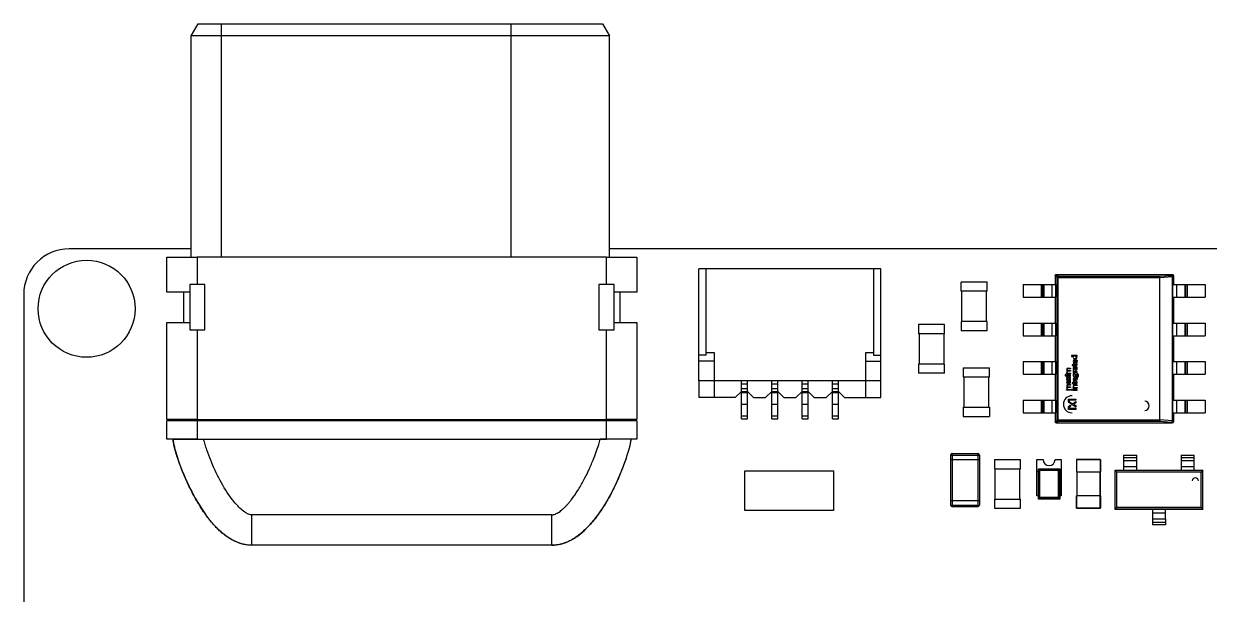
# Model space of a CAD drawing. Header units: millimetres. Extents: x -0.1 to 69.3, y -0.2 to 41.9.
# Drawn here: x -0.08 to 39.04, y 23.11 to 41.93 of the extents above; entities that cross this region are included whole.
import ezdxf

# ---------------------------------------------------------------- set-up
doc = ezdxf.new("R2010")
doc.units = ezdxf.units.MM

msp = doc.modelspace()

# ---------------------------------------------------------------- linework, layer by layer
at = {"color": 7, "linetype": 'Continuous', "lineweight": 25}
for p, q in [((5.45, 41.525), (5.681, 41.925)), ((6.45, 34.225), (6.45, 41.925)), ((6.45, 41.925), (16, 41.925)), ((16, 34.225), (16, 41.925)), ((19.019, 41.925), (19.25, 41.525)), ((5.45, 34.225), (5.45, 41.525)), ((16, 41.525), (6.45, 41.525)), ((19.25, 34.225), (19.25, 41.525)), ((5.45, 34.5), (1.425, 34.5)), ((67.775, 34.5), (19.25, 34.5)), ((4.65, 33.075), (4.65, 34.225)), ((5.65, 34.225), (5.65, 33.325)), ((19.15, 34.225), (5.65, 34.225)), ((19.15, 33.325), (19.15, 34.225)), ((20.15, 34.225), (20.15, 33.075)), ((28.2, 33.845), (22.2, 33.845)), ((22.2, 30.145), (22.2, 33.845)), ((22.44, 30.997), (22.44, 33.845)), ((27.96, 33.845), (27.96, 30.997)), ((28.2, 30.145), (28.2, 33.845)), ((33.985, 33.658), (34.048, 33.595)), ((33.985, 33.658), (37.815, 33.658)), ((37.784, 33.626), (37.815, 33.658)), ((5.9, 33.325), (5.4, 33.325)), ((5.4, 33.325), (5.4, 33.075)), ((5.9, 31.825), (5.9, 33.325)), ((19.4, 33.325), (18.9, 33.325)), ((18.9, 33.325), (18.9, 31.825)), ((19.4, 33.075), (19.4, 33.325)), ((30.845, 33.1), (30.845, 33.4)), ((31.705, 33.4), (30.845, 33.4)), ((31.705, 33.1), (31.705, 33.4)), ((32.9, 33.323), (33.969, 33.323)), ((32.9, 33.323), (32.9, 32.903)), ((33.498, 32.903), (33.498, 33.323)), ((33.535, 33.323), (33.535, 32.903)), ((33.577, 33.323), (33.577, 32.903)), ((33.847, 32.903), (33.847, 33.323)), ((34.013, 33.56), (33.95, 33.623)), ((33.95, 33.623), (33.95, 33.323)), ((33.969, 32.903), (33.969, 33.323)), ((34.013, 33.56), (37.404, 33.56)), ((34.013, 28.855), (34.013, 33.56)), ((34.048, 28.82), (34.048, 33.595)), ((34.048, 33.595), (37.391, 33.595)), ((37.391, 33.595), (37.784, 33.626)), ((37.404, 33.559), (37.817, 33.592)), ((37.404, 28.856), (37.404, 33.56)), ((37.818, 33.59), (37.85, 33.623)), ((37.818, 28.825), (37.818, 33.59)), ((37.831, 32.903), (37.831, 33.323)), ((37.831, 33.323), (38.9, 33.323)), ((37.85, 33.623), (37.85, 33.323)), ((37.953, 33.323), (37.953, 32.903)), ((38.223, 33.323), (38.223, 32.903)), ((38.265, 32.903), (38.265, 33.323)), ((38.302, 33.323), (38.302, 32.903)), ((38.9, 33.323), (38.9, 32.903)), ((-0.075, 33), (-0.075, 1.35)), ((5.4, 33.075), (4.65, 33.075)), ((5.2, 33.075), (5.2, 32.075)), ((5.4, 33.075), (5.4, 31.825)), ((19.4, 31.825), (19.4, 33.075)), ((20.15, 33.075), (19.4, 33.075)), ((19.6, 32.075), (19.6, 33.075)), ((31.705, 33.1), (30.845, 33.1)), ((30.875, 32.1), (30.875, 33.1)), ((31.675, 33.1), (31.675, 32.1)), ((32.9, 32.903), (33.969, 32.903)), ((33.95, 32.903), (33.95, 32.053)), ((37.831, 32.903), (38.9, 32.903)), ((37.85, 32.903), (37.85, 32.053)), ((4.65, 28.875), (4.65, 32.075)), ((20.15, 32.075), (20.15, 28.875)), ((30.845, 32.1), (30.845, 31.8)), ((31.705, 32.1), (30.845, 32.1)), ((31.705, 31.8), (31.705, 32.1)), ((5.4, 31.825), (5.9, 31.825)), ((5.65, 31.825), (5.65, 28.225)), ((18.9, 31.825), (19.4, 31.825)), ((19.15, 28.225), (19.15, 31.825)), ((29.445, 32), (29.445, 31.7)), ((30.305, 32), (29.445, 32)), ((30.305, 31.7), (29.445, 31.7)), ((29.475, 30.7), (29.475, 31.7)), ((30.275, 31.7), (30.275, 30.7)), ((30.305, 31.7), (30.305, 32)), ((31.705, 31.8), (30.845, 31.8)), ((32.9, 32.053), (33.969, 32.053)), ((32.9, 32.053), (32.9, 31.633)), ((33.498, 31.633), (33.498, 32.053)), ((33.535, 32.053), (33.535, 31.633)), ((33.577, 32.053), (33.577, 31.633)), ((33.847, 31.633), (33.847, 32.053)), ((33.969, 31.633), (33.969, 32.053)), ((37.831, 31.633), (37.831, 32.053)), ((37.831, 32.053), (38.9, 32.053)), ((37.953, 32.053), (37.953, 31.633)), ((38.223, 32.053), (38.223, 31.633)), ((38.265, 31.633), (38.265, 32.053)), ((38.302, 32.053), (38.302, 31.633)), ((38.9, 32.053), (38.9, 31.633)), ((32.9, 31.633), (33.969, 31.633)), ((33.95, 31.633), (33.95, 30.783)), ((37.831, 31.633), (38.9, 31.633)), ((37.85, 31.633), (37.85, 30.783)), ((22.44, 30.997), (22.2, 30.997)), ((22.44, 31.084), (22.7, 31.084)), ((22.7, 31.084), (22.7, 30.145)), ((27.7, 31.084), (27.96, 31.084)), ((27.7, 29.595), (27.7, 31.084)), ((27.96, 30.997), (28.2, 30.997)), ((34.486, 30.979), (34.486, 30.954)), ((34.674, 30.979), (34.486, 30.979)), ((34.486, 30.954), (34.564, 30.954)), ((34.651, 30.954), (34.674, 30.954)), ((34.674, 30.954), (34.674, 30.979)), ((22.7, 30.795), (22.2, 30.795)), ((27.7, 30.795), (28.2, 30.795)), ((29.445, 30.7), (29.445, 30.4)), ((30.305, 30.7), (29.445, 30.7)), ((30.305, 30.4), (30.305, 30.7)), ((30.92, 30.575), (30.92, 30.275)), ((30.92, 30.575), (31.78, 30.575)), ((31.78, 30.275), (31.78, 30.575)), ((32.9, 30.783), (33.969, 30.783)), ((32.9, 30.783), (32.9, 30.363)), ((33.498, 30.363), (33.498, 30.783)), ((33.535, 30.783), (33.535, 30.363)), ((33.577, 30.783), (33.577, 30.363)), ((33.847, 30.363), (33.847, 30.783)), ((33.969, 30.363), (33.969, 30.783)), ((34.368, 30.564), (34.459, 30.564)), ((34.459, 30.541), (34.368, 30.541)), ((34.459, 30.564), (34.459, 30.541)), ((34.507, 30.674), (34.507, 30.655)), ((34.544, 30.674), (34.507, 30.674)), ((34.507, 30.655), (34.544, 30.655)), ((34.544, 30.712), (34.544, 30.674)), ((34.564, 30.712), (34.544, 30.712)), ((34.544, 30.655), (34.544, 30.632)), ((34.544, 30.632), (34.564, 30.632)), ((34.557, 30.509), (34.573, 30.509)), ((34.564, 30.674), (34.564, 30.712)), ((34.632, 30.674), (34.564, 30.674)), ((34.564, 30.632), (34.564, 30.655)), ((34.564, 30.655), (34.653, 30.655)), ((34.674, 30.599), (34.565, 30.599)), ((34.574, 30.581), (34.595, 30.581)), ((34.6, 30.748), (34.6, 30.817)), ((34.613, 30.842), (34.613, 30.748)), ((34.651, 30.833), (34.664, 30.838)), ((34.674, 30.707), (34.653, 30.707)), ((34.653, 30.707), (34.653, 30.695)), ((34.659, 30.581), (34.674, 30.581)), ((34.674, 30.676), (34.674, 30.707)), ((34.674, 30.581), (34.674, 30.599)), ((37.831, 30.363), (37.831, 30.783)), ((37.831, 30.783), (38.9, 30.783)), ((37.953, 30.783), (37.953, 30.363)), ((38.223, 30.783), (38.223, 30.363)), ((38.265, 30.363), (38.265, 30.783)), ((38.302, 30.783), (38.302, 30.363)), ((38.9, 30.783), (38.9, 30.363)), ((28.2, 30.145), (22.2, 30.145)), ((22.2, 30.145), (22.2, 29.595)), ((22.7, 30.145), (22.7, 29.595)), ((23.6, 29.795), (23.6, 30.145)), ((23.8, 29.795), (23.8, 30.145)), ((24.6, 29.795), (24.6, 30.145)), ((24.8, 29.795), (24.8, 30.145)), ((25.6, 29.795), (25.6, 30.145)), ((25.8, 29.795), (25.8, 30.145)), ((26.6, 29.795), (26.6, 30.145)), ((26.8, 29.795), (26.8, 30.145)), ((28.2, 29.595), (28.2, 30.145)), ((30.305, 30.4), (29.445, 30.4)), ((30.92, 30.275), (31.78, 30.275)), ((30.95, 29.275), (30.95, 30.275)), ((31.75, 30.275), (31.75, 29.275)), ((32.9, 30.363), (33.969, 30.363)), ((33.95, 30.363), (33.95, 29.513)), ((34.279, 30.341), (34.279, 30.318)), ((34.305, 30.341), (34.279, 30.341)), ((34.279, 30.318), (34.305, 30.318)), ((34.305, 30.318), (34.305, 30.341)), ((34.329, 30.381), (34.329, 30.405)), ((34.329, 30.405), (34.35, 30.405)), ((34.459, 30.381), (34.329, 30.381)), ((34.459, 30.341), (34.329, 30.341)), ((34.329, 30.341), (34.329, 30.318)), ((34.329, 30.318), (34.459, 30.318)), ((34.329, 30.293), (34.329, 30.267)), ((34.392, 30.249), (34.329, 30.293)), ((34.329, 30.267), (34.373, 30.237)), ((34.373, 30.237), (34.329, 30.208)), ((34.329, 30.182), (34.392, 30.224)), ((34.329, 30.208), (34.329, 30.182)), ((34.459, 30.155), (34.35, 30.155)), ((34.359, 30.137), (34.38, 30.137)), ((34.368, 30.486), (34.459, 30.486)), ((34.459, 30.463), (34.368, 30.463)), ((34.368, 30.405), (34.459, 30.405)), ((34.459, 30.293), (34.392, 30.249)), ((34.392, 30.224), (34.459, 30.177)), ((34.411, 30.236), (34.459, 30.267)), ((34.459, 30.203), (34.411, 30.236)), ((34.444, 30.137), (34.459, 30.137)), ((34.459, 30.486), (34.459, 30.463)), ((34.459, 30.405), (34.459, 30.381)), ((34.459, 30.318), (34.459, 30.341)), ((34.459, 30.267), (34.459, 30.293)), ((34.459, 30.177), (34.459, 30.203)), ((34.459, 30.137), (34.459, 30.155)), ((34.565, 30.486), (34.544, 30.486)), ((34.565, 30.441), (34.544, 30.441)), ((34.544, 30.441), (34.544, 30.417)), ((34.544, 30.417), (34.674, 30.417)), ((34.544, 30.386), (34.544, 30.347)), ((34.564, 30.386), (34.544, 30.386)), ((34.564, 30.117), (34.544, 30.117)), ((34.544, 30.117), (34.544, 30.079)), ((34.564, 30.367), (34.564, 30.386)), ((34.564, 30.079), (34.564, 30.117)), ((34.674, 30.441), (34.585, 30.441)), ((34.595, 30.16), (34.595, 30.229)), ((34.609, 30.251), (34.609, 30.16)), ((34.646, 30.244), (34.659, 30.249)), ((34.674, 30.417), (34.674, 30.441)), ((37.831, 30.363), (38.9, 30.363)), ((37.85, 30.363), (37.85, 29.513)), ((23.4, 29.595), (23.6, 29.795)), ((23.6, 30.045), (23.8, 30.045)), ((23.6, 29.895), (23.8, 29.895)), ((23.6, 29.795), (23.8, 29.795)), ((23.6, 28.895), (23.6, 29.795)), ((23.6, 29.766), (23.8, 29.766)), ((23.8, 29.795), (24, 29.595)), ((23.8, 28.895), (23.8, 29.795)), ((24.4, 29.595), (24.6, 29.795)), ((24.6, 30.045), (24.8, 30.045)), ((24.6, 29.895), (24.8, 29.895)), ((24.6, 29.795), (24.8, 29.795)), ((24.6, 28.895), (24.6, 29.795)), ((24.6, 29.766), (24.8, 29.766)), ((24.8, 29.795), (25, 29.595)), ((24.8, 28.895), (24.8, 29.795)), ((25.4, 29.595), (25.6, 29.795)), ((25.6, 30.045), (25.8, 30.045)), ((25.6, 29.895), (25.8, 29.895)), ((25.6, 29.795), (25.8, 29.795)), ((25.6, 28.895), (25.6, 29.795)), ((25.6, 29.766), (25.8, 29.766)), ((25.8, 29.795), (26, 29.595)), ((25.8, 28.895), (25.8, 29.795)), ((26.4, 29.595), (26.6, 29.795)), ((26.6, 30.045), (26.8, 30.045)), ((26.6, 29.895), (26.8, 29.895)), ((26.6, 29.795), (26.8, 29.795)), ((26.6, 28.895), (26.6, 29.795)), ((26.6, 29.766), (26.8, 29.766)), ((27, 29.595), (26.8, 29.795)), ((26.8, 28.895), (26.8, 29.795)), ((34.329, 29.842), (34.329, 29.865)), ((34.329, 29.865), (34.35, 29.865)), ((34.459, 29.842), (34.329, 29.842)), ((34.342, 30.065), (34.358, 30.065)), ((34.368, 30.024), (34.459, 30.024)), ((34.459, 30.001), (34.368, 30.001)), ((34.368, 29.946), (34.459, 29.946)), ((34.459, 29.923), (34.368, 29.923)), ((34.368, 29.865), (34.459, 29.865)), ((34.459, 30.024), (34.459, 30.001)), ((34.459, 29.946), (34.459, 29.923)), ((34.459, 29.865), (34.459, 29.842)), ((34.494, 29.865), (34.494, 29.842)), ((34.52, 29.865), (34.494, 29.865)), ((34.494, 29.842), (34.52, 29.842)), ((34.507, 30.079), (34.507, 30.059)), ((34.544, 30.079), (34.507, 30.079)), ((34.507, 30.059), (34.544, 30.059)), ((34.52, 29.842), (34.52, 29.865)), ((34.544, 30.059), (34.544, 30.037)), ((34.544, 30.037), (34.564, 30.037)), ((34.544, 29.91), (34.544, 29.93)), ((34.544, 29.93), (34.564, 29.93)), ((34.674, 29.91), (34.544, 29.91)), ((34.544, 29.865), (34.544, 29.842)), ((34.674, 29.865), (34.544, 29.865)), ((34.544, 29.842), (34.674, 29.842)), ((34.632, 30.079), (34.564, 30.079)), ((34.564, 30.037), (34.564, 30.059)), ((34.564, 30.059), (34.653, 30.059)), ((34.568, 30.012), (34.674, 30.012)), ((34.674, 29.992), (34.585, 29.992)), ((34.585, 29.93), (34.674, 29.93)), ((34.674, 30.112), (34.653, 30.112)), ((34.653, 30.112), (34.653, 30.1)), ((34.674, 30.08), (34.674, 30.112)), ((34.674, 30.012), (34.674, 29.992)), ((34.674, 29.93), (34.674, 29.91)), ((34.674, 29.842), (34.674, 29.865)), ((23.4, 29.595), (22.2, 29.595)), ((23.6, 29.374), (23.8, 29.374)), ((24, 29.595), (24.4, 29.595)), ((24.6, 29.374), (24.8, 29.374)), ((25, 29.595), (25.4, 29.595)), ((25.6, 29.374), (25.8, 29.374)), ((26, 29.595), (26.4, 29.595)), ((26.6, 29.374), (26.8, 29.374)), ((27, 29.595), (28.2, 29.595)), ((32.9, 29.513), (33.969, 29.513)), ((32.9, 29.513), (32.9, 29.093)), ((33.498, 29.093), (33.498, 29.513)), ((33.535, 29.513), (33.535, 29.093)), ((33.577, 29.513), (33.577, 29.093)), ((33.847, 29.093), (33.847, 29.513)), ((33.969, 29.093), (33.969, 29.513)), ((34.386, 29.303), (34.449, 29.348)), ((34.392, 29.441), (34.392, 29.545)), ((34.392, 29.545), (34.632, 29.545)), ((34.632, 29.284), (34.392, 29.441)), ((34.428, 29.454), (34.526, 29.39)), ((34.632, 29.506), (34.438, 29.506)), ((34.449, 29.348), (34.473, 29.316)), ((34.526, 29.39), (34.632, 29.462)), ((34.632, 29.42), (34.564, 29.375)), ((34.564, 29.375), (34.632, 29.33)), ((34.632, 29.545), (34.632, 29.506)), ((34.632, 29.462), (34.632, 29.42)), ((37.831, 29.513), (38.9, 29.513)), ((37.831, 29.093), (37.831, 29.513)), ((37.953, 29.513), (37.953, 29.093)), ((38.223, 29.513), (38.223, 29.093)), ((38.265, 29.093), (38.265, 29.513)), ((38.302, 29.513), (38.302, 29.093)), ((38.9, 29.513), (38.9, 29.093)), ((23.6, 28.995), (23.8, 28.995)), ((24.6, 28.995), (24.8, 28.995)), ((25.6, 28.995), (25.8, 28.995)), ((26.6, 28.995), (26.8, 28.995)), ((30.92, 29.275), (30.92, 28.975)), ((30.92, 29.275), (31.78, 29.275)), ((30.92, 28.975), (31.78, 28.975)), ((31.78, 29.275), (31.78, 28.975)), ((32.9, 29.093), (33.969, 29.093)), ((33.95, 29.093), (33.95, 28.793)), ((34.386, 29.198), (34.386, 29.303)), ((34.632, 29.198), (34.386, 29.198)), ((34.473, 29.316), (34.428, 29.284)), ((34.438, 29.241), (34.632, 29.241)), ((34.632, 29.33), (34.632, 29.284)), ((34.632, 29.241), (34.632, 29.198)), ((37.831, 29.093), (38.9, 29.093)), ((37.85, 29.093), (37.85, 28.793)), ((4.65, 28.875), (20.15, 28.875)), ((4.65, 28.225), (4.65, 28.825)), ((4.75, 28.875), (4.75, 28.825)), ((19.15, 28.825), (5.65, 28.825)), ((20.05, 28.875), (20.05, 28.825)), ((20.15, 28.825), (20.15, 28.225)), ((23.6, 28.895), (23.8, 28.895)), ((24.6, 28.895), (24.8, 28.895)), ((25.6, 28.895), (25.8, 28.895)), ((26.6, 28.895), (26.8, 28.895)), ((33.95, 28.793), (34.013, 28.855)), ((33.985, 28.758), (34.048, 28.82)), ((33.985, 28.758), (37.815, 28.758)), ((37.404, 28.855), (34.013, 28.855)), ((34.048, 28.82), (37.391, 28.82)), ((37.391, 28.82), (37.784, 28.789)), ((37.817, 28.823), (37.404, 28.856)), ((37.784, 28.789), (37.815, 28.758)), ((37.85, 28.793), (37.818, 28.825)), ((4.85, 28.225), (4.65, 28.225)), ((5.65, 28.225), (19.15, 28.225)), ((19.95, 28.225), (19.933, 28.096)), ((20.15, 28.225), (19.95, 28.225)), ((30.5, 27.7), (30.5, 26.05)), ((30.5, 27.7), (31.45, 27.7)), ((30.5, 27.55), (31.45, 27.55)), ((30.55, 27.75), (30.55, 26)), ((30.55, 27.75), (31.4, 27.75)), ((31.4, 27.75), (31.4, 26)), ((31.45, 27.7), (31.45, 26.05)), ((31.945, 27.55), (31.945, 27.25)), ((31.945, 27.55), (32.805, 27.55)), ((32.805, 27.25), (32.805, 27.55)), ((33.35, 26.35), (33.35, 27.55)), ((33.35, 27.55), (33.55, 27.55)), ((33.95, 27.55), (34.15, 27.55)), ((34.15, 27.55), (34.15, 26.35)), ((35.45, 27.54), (34.65, 27.54)), ((34.65, 27.54), (34.65, 27.15)), ((34.66, 27.55), (34.66, 27.15)), ((35.44, 27.55), (34.66, 27.55)), ((35.44, 27.55), (35.44, 27.15)), ((35.45, 27.54), (35.45, 27.15)), ((36.21, 27.7), (36.21, 27.2)), ((36.21, 27.7), (36.64, 27.7)), ((36.21, 27.62), (36.64, 27.62)), ((36.21, 27.52), (36.64, 27.52)), ((36.64, 27.2), (36.64, 27.7)), ((38.11, 27.7), (38.11, 27.2)), ((38.11, 27.7), (38.54, 27.7)), ((38.11, 27.62), (38.54, 27.62)), ((38.11, 27.52), (38.54, 27.52)), ((38.54, 27.2), (38.54, 27.7)), ((23.716, 25.876), (23.716, 27.174)), ((23.716, 27.174), (26.634, 27.174)), ((26.634, 27.174), (26.634, 25.876)), ((31.945, 27.25), (32.805, 27.25)), ((31.975, 26.25), (31.975, 27.25)), ((32.775, 27.25), (32.775, 26.25)), ((33.4, 27.15), (33.35, 27.15)), ((33.428, 27.222), (33.4, 27.25)), ((33.4, 27.25), (34.1, 27.25)), ((33.4, 26.25), (33.4, 27.25)), ((33.428, 26.278), (33.428, 27.222)), ((33.428, 27.222), (34.072, 27.222)), ((33.448, 26.298), (33.448, 27.202)), ((33.448, 27.202), (34.052, 27.202)), ((34.052, 27.202), (34.052, 26.298)), ((34.072, 27.222), (34.1, 27.25)), ((34.072, 27.222), (34.072, 26.278)), ((34.1, 27.25), (34.1, 26.25)), ((34.15, 27.15), (34.1, 27.15)), ((34.65, 27.15), (35.45, 27.15)), ((34.665, 27.15), (34.665, 26.35)), ((34.675, 26.35), (34.675, 27.15)), ((35.425, 27.15), (35.425, 26.35)), ((35.435, 27.15), (35.435, 26.35)), ((35.925, 25.9), (35.925, 27.2)), ((35.925, 27.2), (38.825, 27.2)), ((35.983, 27.133), (35.93, 27.2)), ((35.984, 27.132), (35.983, 27.133)), ((38.767, 27.133), (35.983, 27.133)), ((35.984, 25.968), (35.984, 27.132)), ((38.766, 27.132), (35.984, 27.132)), ((36.21, 27.32), (36.64, 27.32)), ((38.11, 27.32), (38.54, 27.32)), ((38.767, 27.133), (38.766, 27.132)), ((38.766, 25.968), (38.766, 27.132)), ((38.82, 27.2), (38.767, 27.133)), ((38.825, 25.9), (38.825, 27.2)), ((31.945, 26.25), (31.945, 25.95)), ((31.945, 26.25), (32.805, 26.25)), ((32.805, 25.95), (32.805, 26.25)), ((33.4, 26.35), (33.35, 26.35)), ((33.4, 26.25), (33.428, 26.278)), ((34.1, 26.25), (33.4, 26.25)), ((34.072, 26.278), (33.428, 26.278)), ((34.052, 26.298), (33.448, 26.298)), ((34.072, 26.278), (34.1, 26.25)), ((34.15, 26.35), (34.1, 26.35)), ((35.45, 26.35), (34.65, 26.35)), ((34.65, 26.35), (34.65, 25.96)), ((34.66, 25.95), (34.66, 26.35)), ((35.44, 25.95), (35.44, 26.35)), ((35.45, 26.35), (35.45, 25.96)), ((26.634, 25.876), (23.716, 25.876)), ((30.5, 26.2), (31.45, 26.2)), ((30.5, 26.05), (31.45, 26.05)), ((30.55, 26), (31.4, 26)), ((31.945, 25.95), (32.805, 25.95)), ((34.65, 25.96), (35.45, 25.96)), ((34.66, 25.95), (35.44, 25.95)), ((38.825, 25.9), (35.925, 25.9)), ((35.93, 25.9), (35.983, 25.967)), ((35.983, 25.967), (35.984, 25.968)), ((38.767, 25.967), (35.983, 25.967)), ((35.984, 25.968), (38.766, 25.968)), ((37.16, 25.9), (37.16, 25.58)), ((37.59, 25.58), (37.59, 25.9)), ((38.766, 25.968), (38.767, 25.967)), ((38.767, 25.967), (38.82, 25.9)), ((17.35, 25.725), (7.45, 25.725)), ((37.59, 25.78), (37.16, 25.78)), ((37.59, 25.58), (37.16, 25.58)), ((37.16, 25.58), (37.16, 25.4)), ((37.59, 25.48), (37.16, 25.48)), ((37.59, 25.58), (37.59, 25.4)), ((6.481, 25.125), (6.481, 25.125)), ((18.319, 25.125), (18.319, 25.125)), ((37.59, 25.4), (37.16, 25.4)), ((17.35, 24.725), (7.45, 24.725))]:
    msp.add_line(p, q, dxfattribs=at)
at = {"color": 7, "linetype": 'Continuous', "lineweight": 25, "flags": 128}
for points in [[(5.681, 41.925), (5.696, 41.925), (5.739, 41.925), (5.811, 41.925), (5.906, 41.925), (6.023, 41.925), (6.156, 41.925), (6.3, 41.925), (6.45, 41.925)], [(16, 41.925), (16.43, 41.925), (16.851, 41.925), (17.254, 41.925), (17.632, 41.925), (17.977, 41.925), (18.282, 41.925), (18.54, 41.925), (18.746, 41.925), (18.897, 41.925), (18.988, 41.925), (19.019, 41.925)], [(6.45, 41.525), (6.255, 41.525), (6.067, 41.525), (5.894, 41.525), (5.743, 41.525), (5.619, 41.525), (5.526, 41.525), (5.469, 41.525), (5.45, 41.525)], [(19.25, 41.525), (19.217, 41.525), (19.118, 41.525), (18.956, 41.525), (18.734, 41.525), (18.456, 41.525), (18.128, 41.525), (17.757, 41.525), (17.35, 41.525), (16.916, 41.525), (16.463, 41.525), (16, 41.525)], [(4.65, 34.225), (4.669, 34.225), (4.726, 34.225), (4.819, 34.225), (4.943, 34.225), (5.094, 34.225), (5.267, 34.225), (5.455, 34.225), (5.65, 34.225)], [(19.15, 34.225), (19.345, 34.225), (19.533, 34.225), (19.706, 34.225), (19.857, 34.225), (19.981, 34.225), (20.074, 34.225), (20.131, 34.225), (20.15, 34.225)], [(5.4, 33.075), (5.245, 33.075), (5.1, 33.075), (4.971, 33.075), (4.859, 33.075), (4.77, 33.075), (4.704, 33.075), (4.664, 33.075), (4.65, 33.075)], [(20.15, 33.075), (20.136, 33.075), (20.096, 33.075), (20.03, 33.075), (19.941, 33.075), (19.829, 33.075), (19.7, 33.075), (19.555, 33.075), (19.4, 33.075)], [(4.65, 32.075), (4.664, 32.075), (4.704, 32.075), (4.77, 32.075), (4.859, 32.075), (4.971, 32.075), (5.1, 32.075), (5.245, 32.075), (5.4, 32.075)], [(19.4, 32.075), (19.555, 32.075), (19.7, 32.075), (19.829, 32.075), (19.941, 32.075), (20.03, 32.075), (20.096, 32.075), (20.136, 32.075), (20.15, 32.075)], [(5.65, 28.875), (5.455, 28.875), (5.267, 28.875), (5.094, 28.875), (4.943, 28.875), (4.819, 28.875), (4.726, 28.875), (4.669, 28.875), (4.65, 28.875)], [(5.65, 28.825), (5.455, 28.825), (5.267, 28.825), (5.094, 28.825), (4.943, 28.825), (4.819, 28.825), (4.726, 28.825), (4.669, 28.825), (4.65, 28.825)], [(5.65, 28.875), (5.474, 28.875), (5.306, 28.875), (5.15, 28.875), (5.014, 28.875), (4.902, 28.875), (4.819, 28.875), (4.767, 28.875), (4.75, 28.875)], [(20.05, 28.875), (20.033, 28.875), (19.981, 28.875), (19.898, 28.875), (19.786, 28.875), (19.65, 28.875), (19.494, 28.875), (19.326, 28.875), (19.15, 28.875)], [(20.15, 28.875), (20.131, 28.875), (20.074, 28.875), (19.981, 28.875), (19.857, 28.875), (19.706, 28.875), (19.533, 28.875), (19.345, 28.875), (19.15, 28.875)], [(20.15, 28.825), (20.131, 28.825), (20.074, 28.825), (19.981, 28.825), (19.857, 28.825), (19.706, 28.825), (19.533, 28.825), (19.345, 28.825), (19.15, 28.825)], [(5.65, 28.225), (5.455, 28.225), (5.267, 28.225), (5.094, 28.225), (4.943, 28.225), (4.819, 28.225), (4.726, 28.225), (4.669, 28.225), (4.65, 28.225)], [(20.15, 28.225), (20.131, 28.225), (20.074, 28.225), (19.981, 28.225), (19.857, 28.225), (19.706, 28.225), (19.533, 28.225), (19.345, 28.225), (19.15, 28.225)]]:
    msp.add_lwpolyline(points, dxfattribs=at)
at = {"color": 7, "linetype": 'Continuous', "lineweight": 25}
msp.add_circle((2, 32.525), 1.6, dxfattribs=at)
for centre, radius, start, end in [((1.424, 33.001), 1.499, 89.9557, 180.0443), ((34.048, 33.56), 0.0352, 90.5081, 179.4919), ((34.608, 30.915), 0.0589, 137.5364, 42.4636), ((34.604, 30.918), 0.0392, 270, 90), ((34.373, 30.517), 0.0469, 96.3127, 241.0711), ((34.376, 30.513), 0.0288, 106.426, 253.574), ((34.609, 30.549), 0.0661, 131.0924, 218.0605), ((34.604, 30.784), 0.0586, 80.7151, 279.2849), ((34.62, 30.545), 0.0594, 141.8668, 217.3255), ((34.596, 30.783), 0.0347, 84.1729, 275.8271), ((34.632, 30.695), 0.021, 270, 0), ((34.653, 30.676), 0.021, 270, 0), ((34.364, 30.441), 0.0383, 111.3512, 248.6488), ((34.394, 30.105), 0.0661, 131.0924, 218.0605), ((34.406, 30.101), 0.0594, 141.8668, 217.3255), ((34.382, 30.434), 0.0321, 115.2011, 244.7989), ((34.587, 30.324), 0.0485, 152.2157, 307.9261), ((34.599, 30.194), 0.0576, 80.8222, 279.1778), ((34.592, 30.194), 0.0347, 84.1729, 275.8271), ((34.587, 30.324), 0.0485, 324.7581, 117.829), ((34.587, 30.324), 0.0258, 270, 90), ((34.373, 29.977), 0.0469, 96.3127, 241.0711), ((34.364, 29.901), 0.0383, 111.3512, 248.6488), ((34.376, 29.974), 0.0288, 106.426, 253.574), ((34.382, 29.894), 0.0321, 115.2011, 244.7989), ((34.59, 29.969), 0.0474, 117.2077, 236.8086), ((34.593, 29.961), 0.0321, 104.39, 255.61), ((34.632, 30.1), 0.021, 270, 0), ((34.653, 30.08), 0.021, 270, 0), ((34.507, 29.375), 0.282, 90, 270), ((34.444, 29.478), 0.0283, 100.8221, 236.7984), ((36.904, 29.323), 0.15, 270, 90), ((34.442, 29.265), 0.024, 125.5377, 260.9757), ((34.048, 28.856), 0.0352, 180.5081, 269.4919), ((30.55, 27.7), 0.05, 90, 180), ((31.4, 27.7), 0.05, 0, 90), ((33.75, 27.55), 0.2, 180, 0), ((34.66, 27.54), 0.01, 90, 180), ((35.44, 27.54), 0.01, 0, 90), ((35.44, 27.54), 0.01, 0, 90), ((38.575, 26.85), 0.1, 0, 180), ((30.55, 26.05), 0.05, 180, 270), ((31.4, 26.05), 0.05, 270, 0), ((34.66, 25.96), 0.01, 180, 270), ((35.44, 25.96), 0.01, 270, 0), ((35.44, 25.96), 0.01, 270, 0)]:
    msp.add_arc(centre, radius, start, end, dxfattribs=at)
for points, knots in [([(33.95, 33.623), (33.95, 33.631), (33.953, 33.641), (33.967, 33.654), (33.977, 33.658), (33.985, 33.658)], [0, 0, 0, 0, 0.5, 0.5, 1, 1, 1, 1]), ([(37.815, 33.658), (37.823, 33.658), (37.833, 33.654), (37.847, 33.641), (37.85, 33.631), (37.85, 33.623)], [0, 0, 0, 0, 0.5, 0.5, 1, 1, 1, 1]), ([(37.404, 33.56), (37.404, 33.568), (37.403, 33.577), (37.397, 33.59), (37.394, 33.594), (37.391, 33.595)], [0, 0, 0, 0, 0.5, 0.5, 1, 1, 1, 1]), ([(37.784, 33.626), (37.792, 33.626), (37.8, 33.622), (37.813, 33.609), (37.817, 33.6), (37.817, 33.592)], [0, 0, 0, 0, 0.5, 0.5, 1, 1, 1, 1]), ([(34.595, 30.581), (34.598, 30.569), (34.597, 30.538), (34.609, 30.515), (34.621, 30.505), (34.63, 30.502), (34.674, 30.504), (34.696, 30.559), (34.659, 30.581)], [0, 0, 0, 0, 0.25, 0.375, 0.375, 0.5, 0.5, 1, 1, 1, 1]), ([(34.65, 30.528), (34.644, 30.524), (34.636, 30.521), (34.626, 30.526), (34.623, 30.532), (34.614, 30.555), (34.607, 30.576), (34.613, 30.581)], [0, 0, 0, 0, 0.25, 0.25, 0.5, 0.5, 1, 1, 1, 1]), ([(34.664, 30.838), (34.684, 30.82), (34.682, 30.789), (34.665, 30.754), (34.657, 30.744), (34.639, 30.732), (34.629, 30.729), (34.613, 30.726)], [0, 0, 0, 0, 0.5, 0.5, 0.75, 0.75, 1, 1, 1, 1]), ([(34.613, 30.581), (34.618, 30.587), (34.637, 30.578), (34.655, 30.559), (34.659, 30.553), (34.66, 30.54), (34.656, 30.533), (34.65, 30.528)], [0, 0, 0, 0, 0.5, 0.5, 0.75, 0.75, 1, 1, 1, 1]), ([(34.38, 30.137), (34.383, 30.125), (34.383, 30.094), (34.394, 30.071), (34.406, 30.061), (34.415, 30.058), (34.459, 30.059), (34.481, 30.114), (34.444, 30.137)], [0, 0, 0, 0, 0.25, 0.375, 0.375, 0.5, 0.5, 1, 1, 1, 1]), ([(34.398, 30.137), (34.392, 30.132), (34.399, 30.111), (34.408, 30.088), (34.411, 30.082), (34.421, 30.077), (34.429, 30.08), (34.435, 30.084)], [0, 0, 0, 0, 0.5, 0.5, 0.75, 0.75, 1, 1, 1, 1]), ([(34.435, 30.084), (34.441, 30.089), (34.445, 30.096), (34.444, 30.109), (34.44, 30.115), (34.422, 30.133), (34.403, 30.143), (34.398, 30.137)], [0, 0, 0, 0, 0.25, 0.25, 0.5, 0.5, 1, 1, 1, 1]), ([(34.659, 30.249), (34.68, 30.221), (34.677, 30.197), (34.66, 30.166), (34.652, 30.157), (34.634, 30.14), (34.624, 30.134), (34.609, 30.137)], [0, 0, 0, 0, 0.5, 0.5, 0.75, 0.75, 1, 1, 1, 1]), ([(34.651, 30.297), (34.647, 30.296), (34.639, 30.293), (34.631, 30.295), (34.626, 30.296)], [0, 0, 0, 0, 0.499316, 1, 1, 1, 1]), ([(34.684, 30.381), (34.68, 30.381), (34.67, 30.379), (34.659, 30.368), (34.65, 30.351), (34.644, 30.326), (34.648, 30.307), (34.651, 30.297)], [0, 0, 0, 0, 0.130471, 0.268845, 0.43915, 0.711916, 1, 1, 1, 1]), ([(34.684, 30.358), (34.681, 30.358), (34.676, 30.356), (34.667, 30.345), (34.663, 30.335), (34.663, 30.313), (34.667, 30.302), (34.676, 30.292), (34.681, 30.29), (34.684, 30.29)], [0, 0, 0, 0, 0.25, 0.25, 0.5, 0.5, 0.75, 0.75, 1, 1, 1, 1]), ([(34.684, 30.266), (34.69, 30.266), (34.699, 30.269), (34.715, 30.287), (34.722, 30.305), (34.722, 30.343), (34.715, 30.361), (34.699, 30.379), (34.69, 30.381), (34.684, 30.381)], [0, 0, 0, 0, 0.25, 0.25, 0.5, 0.5, 0.75, 0.75, 1, 1, 1, 1]), ([(34.684, 30.29), (34.688, 30.29), (34.692, 30.292), (34.701, 30.302), (34.705, 30.313), (34.705, 30.335), (34.701, 30.345), (34.692, 30.356), (34.688, 30.358), (34.684, 30.358)], [0, 0, 0, 0, 0.25, 0.25, 0.5, 0.5, 0.75, 0.75, 1, 1, 1, 1]), ([(33.985, 28.758), (33.977, 28.758), (33.967, 28.761), (33.953, 28.775), (33.95, 28.784), (33.95, 28.793)], [0, 0, 0, 0, 0.5, 0.5, 1, 1, 1, 1]), ([(37.404, 28.856), (37.404, 28.848), (37.403, 28.839), (37.397, 28.825), (37.394, 28.821), (37.391, 28.82)], [0, 0, 0, 0, 0.5, 0.5, 1, 1, 1, 1]), ([(37.817, 28.823), (37.817, 28.815), (37.813, 28.806), (37.8, 28.793), (37.792, 28.789), (37.784, 28.789)], [0, 0, 0, 0, 0.5, 0.5, 1, 1, 1, 1]), ([(37.85, 28.793), (37.85, 28.784), (37.847, 28.775), (37.833, 28.761), (37.823, 28.758), (37.815, 28.758)], [0, 0, 0, 0, 0.5, 0.5, 1, 1, 1, 1]), ([(4.85, 28.225), (4.853, 28.225), (4.857, 28.225), (4.873, 28.225), (4.924, 28.225), (5.018, 28.225), (5.145, 28.225), (5.298, 28.225), (5.473, 28.225), (5.625, 28.225), (5.756, 28.225), (5.822, 28.225), (5.861, 28.225)], [0, 0, 0, 0, 0.072608, 0.124256, 0.248851, 0.375579, 0.498853, 0.624908, 0.749107, 0.873653, 0.926013, 1, 1, 1, 1]), ([(4.85, 28.225), (4.85, 28.171), (4.86, 28.123), (4.88, 28.025), (4.891, 27.978), (4.928, 27.836), (4.956, 27.743), (4.985, 27.652)], [0, 0, 0, 0, 0.25, 0.25, 0.5, 0.5, 1, 1, 1, 1]), ([(6.481, 25.125), (6.443, 25.158), (6.367, 25.224), (6.257, 25.334), (6.148, 25.452), (6.042, 25.581), (5.936, 25.719), (5.833, 25.867), (5.731, 26.025), (5.631, 26.193), (5.532, 26.37), (5.4, 26.623), (5.246, 26.953), (5.107, 27.298), (5.008, 27.578), (4.948, 27.767), (4.904, 27.925), (4.875, 28.046), (4.855, 28.143), (4.851, 28.201), (4.85, 28.225)], [0, 0, 0, 0, 0.041929, 0.085407, 0.130549, 0.177462, 0.226239, 0.276962, 0.329707, 0.384538, 0.441515, 0.500689, 0.624364, 0.74928, 0.813711, 0.874203, 0.916696, 0.951762, 0.979478, 1, 1, 1, 1]), ([(7.45, 25.725), (7.419, 25.728), (7.389, 25.732), (7.347, 25.746), (7.329, 25.755), (7.275, 25.781), (7.244, 25.801), (7.156, 25.862), (7.105, 25.906), (6.96, 26.042), (6.877, 26.139), (6.646, 26.437), (6.519, 26.648), (6.288, 27.079), (6.185, 27.301), (6.049, 27.641), (6.005, 27.755), (5.946, 27.929), (5.928, 27.988), (5.901, 28.076), (5.893, 28.106), (5.876, 28.165), (5.867, 28.194), (5.861, 28.225)], [0, 0, 0, 0, 0.015625, 0.015625, 0.03125, 0.03125, 0.0625, 0.0625, 0.125, 0.125, 0.25, 0.25, 0.5, 0.5, 0.75, 0.75, 0.875, 0.875, 0.9375, 0.9375, 0.96875, 0.96875, 1, 1, 1, 1]), ([(17.35, 25.725), (17.369, 25.728), (17.407, 25.733), (17.465, 25.753), (17.525, 25.782), (17.587, 25.82), (17.651, 25.867), (17.717, 25.923), (17.785, 25.988), (17.855, 26.063), (17.928, 26.147), (18.048, 26.298), (18.211, 26.534), (18.395, 26.853), (18.563, 27.188), (18.699, 27.506), (18.809, 27.792), (18.89, 28.024), (18.925, 28.164), (18.939, 28.225)], [0, 0, 0, 0, 0.018415, 0.03824, 0.059831, 0.083468, 0.109362, 0.137675, 0.16853, 0.202023, 0.238228, 0.277204, 0.391128, 0.519597, 0.637599, 0.759225, 0.85843, 0.938607, 1, 1, 1, 1]), ([(19.95, 28.225), (19.947, 28.225), (19.941, 28.224), (19.905, 28.224), (19.844, 28.225), (19.763, 28.225), (19.661, 28.225), (19.554, 28.225), (19.446, 28.225), (19.33, 28.226), (19.208, 28.225), (19.075, 28.225), (18.985, 28.225), (18.939, 28.225)], [0, 0, 0, 0, 0.105255, 0.199703, 0.284736, 0.396594, 0.498795, 0.581641, 0.665786, 0.745664, 0.827783, 0.912793, 1, 1, 1, 1]), ([(4.985, 27.652), (5.089, 27.33), (5.214, 27.02), (5.498, 26.42), (5.658, 26.13), (5.844, 25.855)], [0, 0, 0, 0, 0.5, 0.5, 1, 1, 1, 1]), ([(19.826, 27.692), (19.79, 27.583), (19.709, 27.334), (19.554, 26.954), (19.385, 26.592), (19.222, 26.284), (19.072, 26.028), (18.878, 25.737), (18.641, 25.423), (18.422, 25.22), (18.319, 25.125)], [0, 0, 0, 0, 0.113889, 0.261717, 0.40842, 0.511399, 0.609651, 0.703409, 0.860345, 1, 1, 1, 1]), ([(34.66, 27.55), (34.66, 27.55), (34.66, 27.55), (34.66, 27.55), (34.659, 27.55), (34.659, 27.55), (34.658, 27.55), (34.656, 27.549), (34.654, 27.548), (34.652, 27.547), (34.651, 27.545), (34.651, 27.544)], [0, 0, 0, 0, 0.019238, 0.040951, 0.067416, 0.10065, 0.193803, 0.332854, 0.528975, 0.78975, 1, 1, 1, 1]), ([(34.651, 25.956), (34.651, 25.956), (34.651, 25.955), (34.652, 25.954), (34.654, 25.952), (34.655, 25.951), (34.657, 25.95), (34.658, 25.95), (34.659, 25.95), (34.66, 25.95), (34.66, 25.95)], [0, 0, 0, 0, 0.045316, 0.232428, 0.411915, 0.58078, 0.735384, 0.874086, 0.938389, 1, 1, 1, 1]), ([(6.389, 25.206), (6.352, 25.241), (6.278, 25.312), (6.178, 25.421), (6.087, 25.527), (6.005, 25.63), (5.955, 25.698), (5.931, 25.731)], [0, 0, 0, 0, 0.222985, 0.435582, 0.636617, 0.825048, 1, 1, 1, 1]), ([(7.45, 24.725), (7.45, 24.729), (7.45, 24.737), (7.45, 24.82), (7.45, 25.003), (7.45, 25.274), (7.45, 25.523), (7.45, 25.658), (7.45, 25.725)], [0, 0, 0, 0, 0.125, 0.25, 0.5, 0.75, 0.875, 1, 1, 1, 1]), ([(17.35, 24.725), (17.35, 24.725), (17.35, 24.833), (17.35, 25.203), (17.35, 25.463), (17.35, 25.725)], [0, 0, 0, 0, 0.5, 0.5, 1, 1, 1, 1]), ([(18.411, 25.206), (18.434, 25.228), (18.52, 25.309), (18.646, 25.446), (18.773, 25.601), (18.842, 25.694), (18.869, 25.731)], [0, 0, 0, 0, 0.1378989, 0.5051349, 0.8007409, 1, 1, 1, 1]), ([(6.623, 25.015), (6.621, 25.016), (6.619, 25.018), (6.616, 25.02), (6.615, 25.02), (6.613, 25.022), (6.606, 25.027), (6.59, 25.039), (6.555, 25.065), (6.485, 25.12), (6.428, 25.171), (6.389, 25.206)], [0, 0, 0, 0, 0.020979, 0.02852, 0.032377, 0.03624, 0.051698, 0.113641, 0.238073, 0.489129, 1, 1, 1, 1]), ([(7.45, 24.725), (7.414, 24.726), (7.34, 24.728), (7.231, 24.743), (7.122, 24.768), (7.014, 24.803), (6.906, 24.848), (6.798, 24.902), (6.691, 24.967), (6.584, 25.041), (6.516, 25.097), (6.481, 25.125)], [0, 0, 0, 0, 0.102191, 0.204844, 0.308779, 0.414789, 0.523619, 0.635959, 0.752438, 0.873618, 1, 1, 1, 1]), ([(18.319, 25.125), (18.28, 25.093), (18.203, 25.031), (18.083, 24.95), (17.962, 24.88), (17.841, 24.824), (17.719, 24.78), (17.596, 24.748), (17.473, 24.729), (17.391, 24.726), (17.35, 24.725)], [0, 0, 0, 0, 0.1418086, 0.2771085, 0.4066292, 0.5312015, 0.6517585, 0.7693292, 0.8850221, 1, 1, 1, 1]), ([(17.35, 24.725), (17.566, 24.73), (17.712, 24.773), (17.969, 24.88), (18.078, 24.945), (18.177, 25.015)], [0, 0, 0, 0, 0.5, 0.5, 1, 1, 1, 1])]:
    msp.add_open_spline(points, degree=3, knots=knots, dxfattribs=at)
for points in [[(37.817, 33.592), (37.817, 33.592), (37.818, 33.591), (37.818, 33.59)], [(34.613, 30.748), (34.663, 30.757), (34.676, 30.785), (34.651, 30.833)], [(34.544, 30.486), (34.541, 30.465), (34.548, 30.45), (34.565, 30.441)], [(34.585, 30.441), (34.572, 30.452), (34.565, 30.467), (34.565, 30.486)], [(34.609, 30.16), (34.658, 30.168), (34.671, 30.196), (34.646, 30.244)], [(34.617, 30.286), (34.629, 30.273), (34.643, 30.272), (34.659, 30.281)], [(34.659, 30.281), (34.666, 30.272), (34.675, 30.266), (34.684, 30.266)], [(37.818, 28.825), (37.818, 28.824), (37.817, 28.824), (37.817, 28.823)], [(19.95, 28.225), (19.95, 28.136), (19.903, 27.927), (19.815, 27.652)], [(19.815, 27.652), (19.655, 27.157), (19.36, 26.45), (18.956, 25.855)], [(33.448, 27.202), (33.439, 27.211), (33.429, 27.221), (33.428, 27.222)], [(34.052, 27.202), (34.061, 27.211), (34.071, 27.221), (34.072, 27.222)], [(33.428, 26.278), (33.429, 26.279), (33.439, 26.289), (33.448, 26.298)], [(34.052, 26.298), (34.061, 26.289), (34.071, 26.279), (34.072, 26.278)], [(5.844, 25.855), (5.872, 25.813), (5.901, 25.772), (5.931, 25.731)], [(18.956, 25.855), (18.927, 25.813), (18.899, 25.772), (18.869, 25.731)], [(7.45, 24.725), (7.097, 24.725), (6.773, 24.88), (6.481, 25.125)], [(18.177, 25.015), (18.262, 25.075), (18.339, 25.139), (18.411, 25.206)], [(7.45, 24.725), (7.153, 24.725), (6.877, 24.834), (6.623, 25.015)]]:
    msp.add_open_spline(points, degree=3, dxfattribs=at)

doc.saveas('drawing.dxf')
